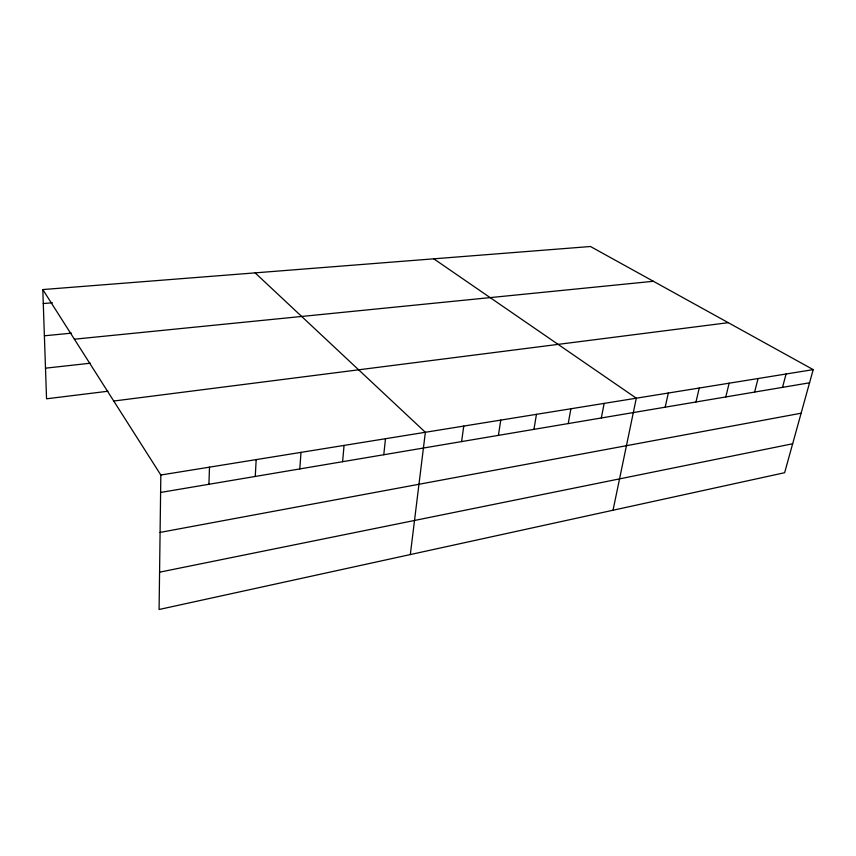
<?xml version="1.0" encoding="UTF-8"?>
<svg xmlns="http://www.w3.org/2000/svg" width="856" height="856" viewBox="0 0 856 856"><rect width="100%" height="100%" fill="white"/><g stroke="black" fill="none" stroke-linecap="round" stroke-linejoin="round"><path stroke-width="1.28" d="M42.8 289.563L160.832 475.016L159.088 609.493L784.642 472.705L813.2 369.621L590.458 246.507L42.8 289.563L46.545 398.8L107.909 391.245M208.918 484.282L209.495 467.151M255.27 476.45L256.169 459.619M299.803 468.928L300.991 452.375M342.603 461.694L344.059 445.42M383.777 454.739L385.489 438.721M410.324 554.56L425.357 432.28L255.12 272.871M461.609 441.589L463.749 426.074M498.417 435.372L500.76 420.093M533.93 429.37L536.455 414.336M568.213 423.57L570.899 408.761M601.319 417.985L604.165 403.39M613.035 510.23L636.308 398.2L433.778 258.822M665.187 407.189L668.311 393.032M695.992 401.988L699.234 388.036M725.781 396.949L729.141 383.199M754.607 392.08L758.074 378.523M782.512 387.361L786.076 373.997M159.569 572.183L792.656 443.772M160.093 532.411L801.12 413.213M160.607 492.446L809.551 382.793M160.832 475.016L813.2 369.621M113.741 401.036L728.274 322.68M45.496 368.176L90.383 363.212M74.397 339.201L653.385 281.282M44.384 335.798L71.476 333.155M43.282 303.548L52.43 302.778"/></g></svg>
